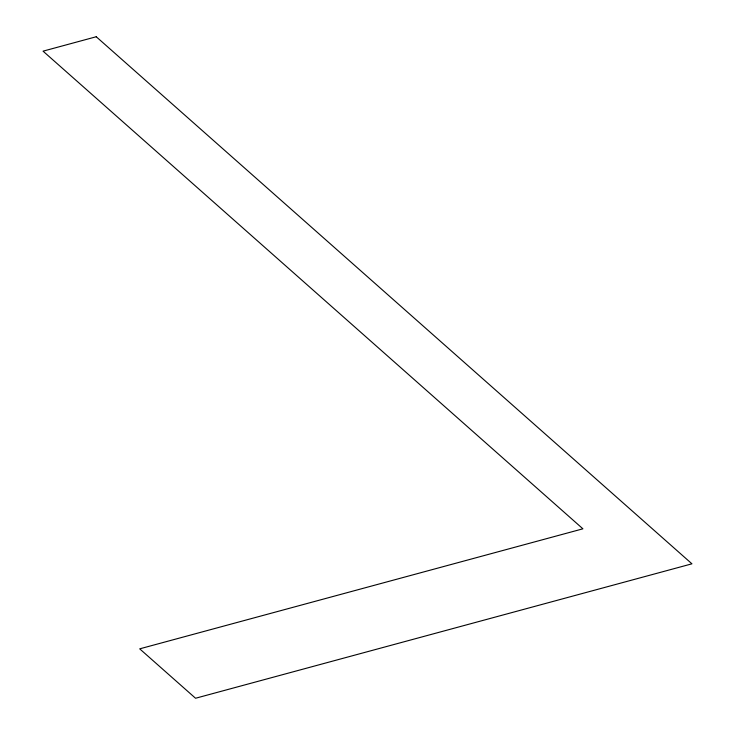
<?xml version="1.0" encoding="UTF-8"?>
<svg xmlns="http://www.w3.org/2000/svg" width="735" height="735" viewBox="0 0 735 735"><rect width="100%" height="100%" fill="white"/><g stroke="black" fill="none" stroke-linecap="round" stroke-linejoin="round"><path stroke-width="1.1" d="M96.239 36.75L43.053 51.156L582.91 528.814L139.705 648.84L195.556 698.25L691.947 563.818L96.239 36.75"/></g></svg>
